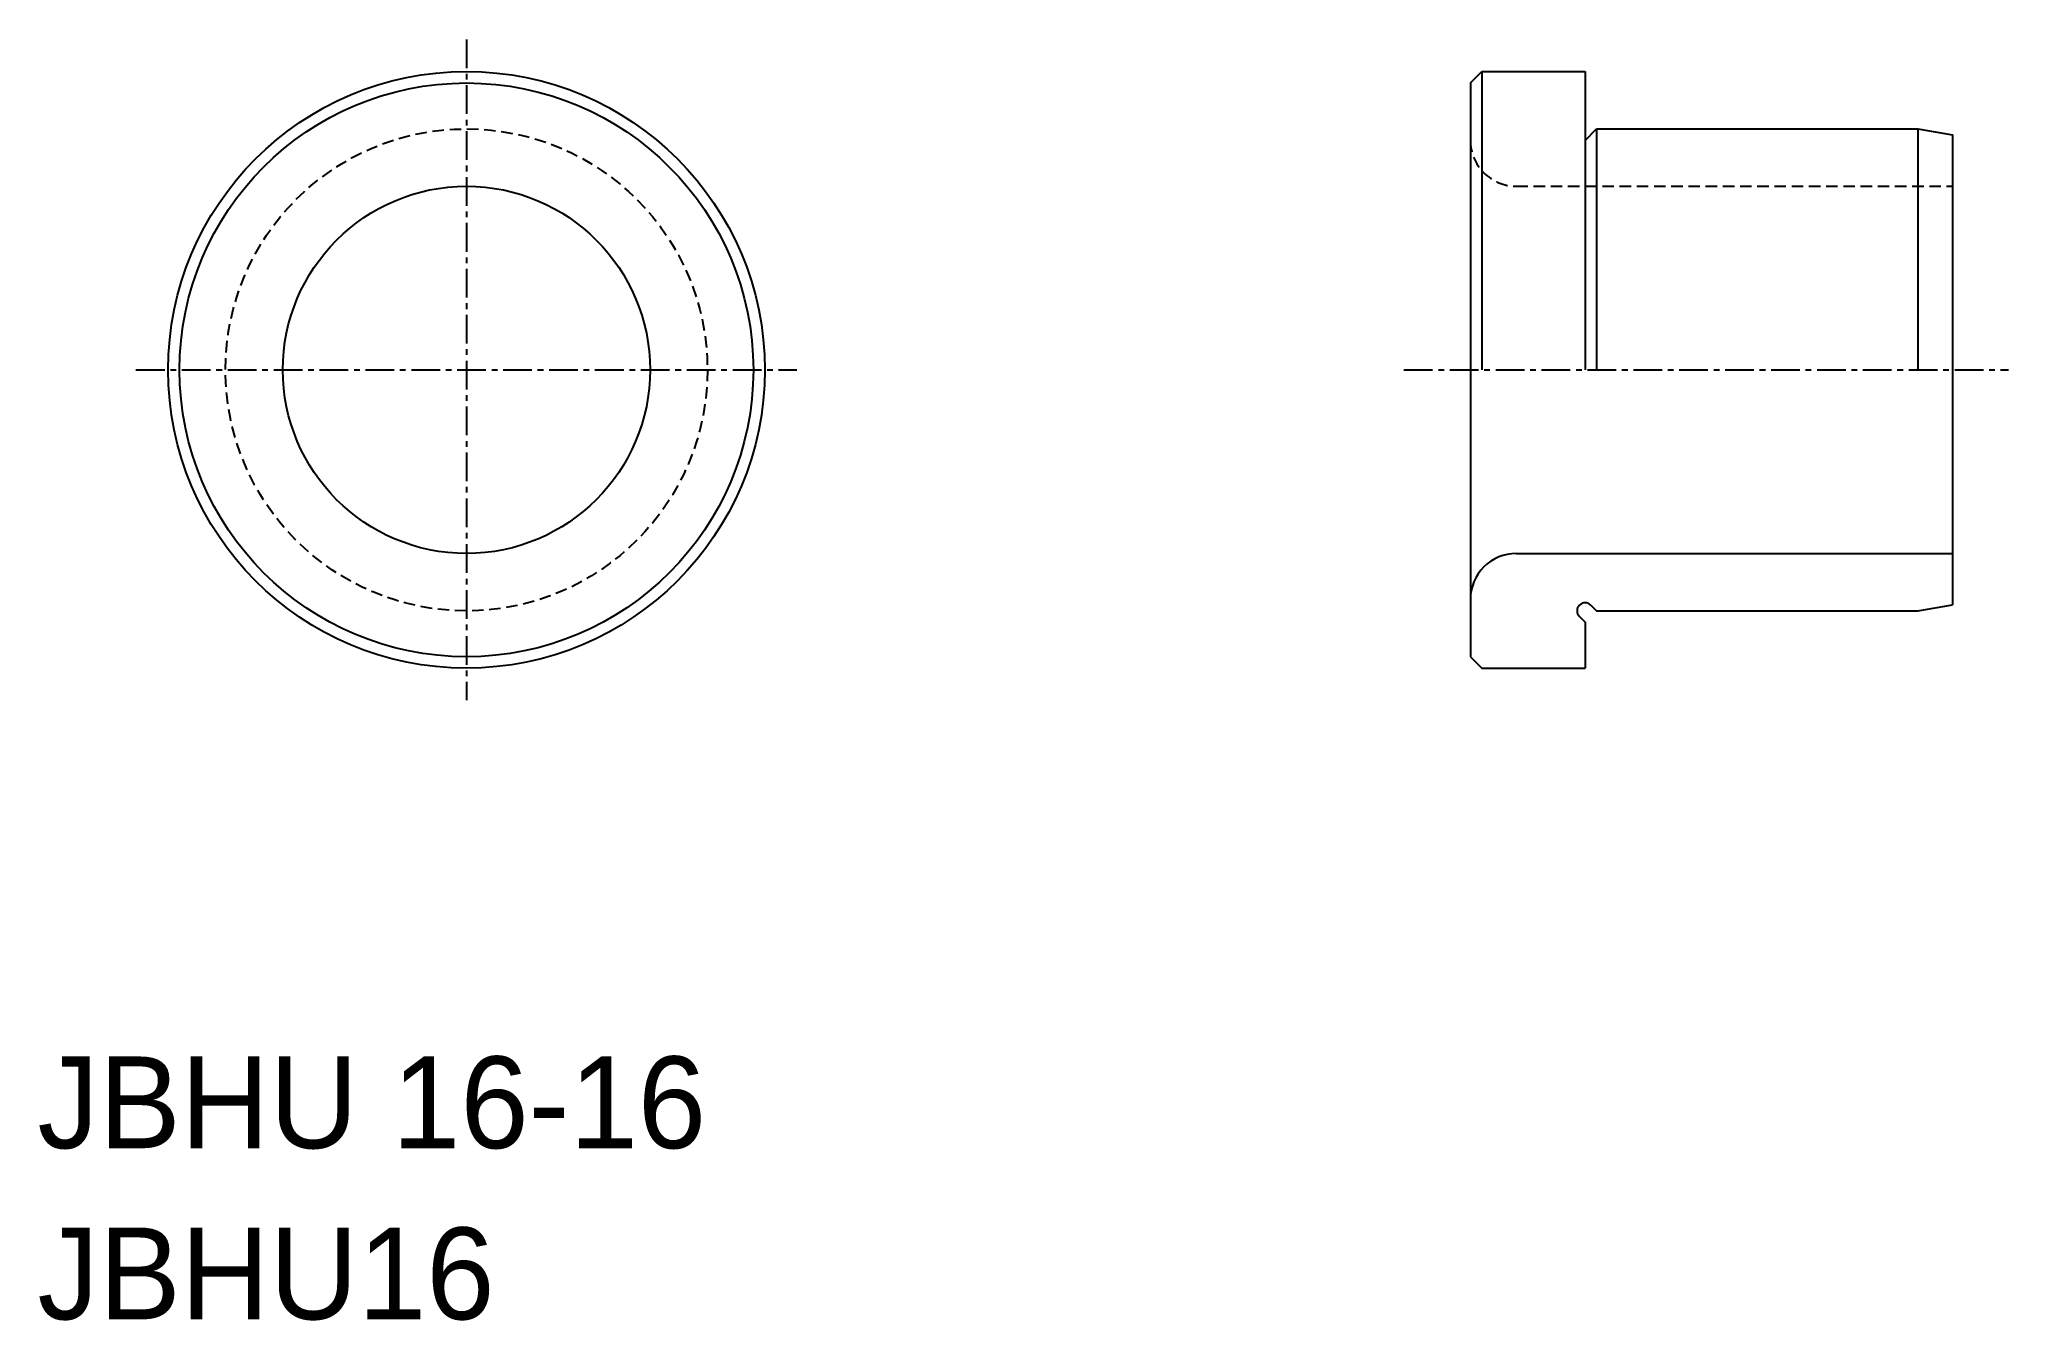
# Model space of a CAD drawing. Extents: x 89.5 to 175.3, y 86.2 to 142.
import ezdxf

# ---------------------------------------------------------------- set-up
doc = ezdxf.new("R2010")
doc.units = 0
doc.linetypes.add('CENTER', pattern=[2, 1.25, -0.25, 0.25, -0.25])
doc.linetypes.add('DASHED', pattern=[0.75, 0.5, -0.25])
doc.layers.get('0').update_dxf_attribs({"linetype": 'CONTINUOUS'})
doc.layers.add('CENTER', color=1, linetype='CENTER')

msp = doc.modelspace()

# ---------------------------------------------------------------- linework, layer by layer
at = {"color": 7, "linetype": 'CONTINUOUS'}
for p, q in [((151.855, 140.14), (152.355, 140.64)), ((151.855, 140.14), (151.855, 115.14)), ((152.355, 140.64), (152.355, 127.64)), ((152.355, 140.64), (156.855, 140.64)), ((156.855, 140.64), (156.855, 127.64)), ((156.855, 137.64), (157.355, 138.14)), ((157.355, 138.14), (157.355, 127.64)), ((157.355, 138.14), (171.355, 138.14)), ((171.355, 138.14), (171.355, 127.64)), ((171.355, 138.14), (172.855, 137.876)), ((172.855, 137.876), (172.855, 117.405)), ((156.855, 135.89), (156.855, 135.891)), ((156.855, 135.14), (156.855, 135.14)), ((153.855, 119.64), (172.855, 119.64)), ((156.605, 116.89), (156.855, 116.64)), ((157.105, 117.39), (157.355, 117.14)), ((157.355, 117.14), (171.355, 117.14)), ((171.355, 117.14), (172.855, 117.405)), ((156.855, 116.64), (156.855, 114.64)), ((151.855, 115.14), (152.355, 114.64)), ((152.355, 114.64), (156.855, 114.64))]:
    msp.add_line(p, q, dxfattribs=at)
at = {"color": 3, "linetype": 'DASHED'}
msp.add_line((153.855, 135.64), (172.855, 135.64), dxfattribs=at)
at = {"color": 7, "linetype": 'CONTINUOUS'}
for radius in [13, 8]:
    msp.add_circle((108.109, 127.64), radius, dxfattribs=at)
at = {"color": 3, "linetype": 'CONTINUOUS'}
msp.add_circle((108.109, 127.64), 12.5, dxfattribs=at)
at = {"color": 3, "linetype": 'DASHED'}
msp.add_circle((108.109, 127.64), 10.5, dxfattribs=at)
msp.add_arc((153.855, 137.64), 2, 179.99999, 270, dxfattribs=at)
at = {"color": 7, "linetype": 'CONTINUOUS'}
for centre, radius, start, end in [((153.855, 117.64), 2, 90, 180.00001), ((156.855, 117.14), 0.354, 45, 225)]:
    msp.add_arc(centre, radius, start, end, dxfattribs=at)
at = {"layer": 'CENTER', "color": 1, "linetype": 'CENTER'}
for p, q in [((108.109, 142.04), (108.109, 113.24)), ((93.709, 127.64), (122.509, 127.64)), ((148.957, 127.64), (175.306, 127.64))]:
    msp.add_line(p, q, dxfattribs=at)

# ---------------------------------------------------------------- texts
at = {"color": 7, "linetype": 'CONTINUOUS'}
for s, p in [('JBHU 16-16', (89.416, 93.723)), ('JBHU16', (89.416, 86.268))]:
    msp.add_text(s, height=4, dxfattribs=at).set_placement(p)

doc.saveas('drawing.dxf')
